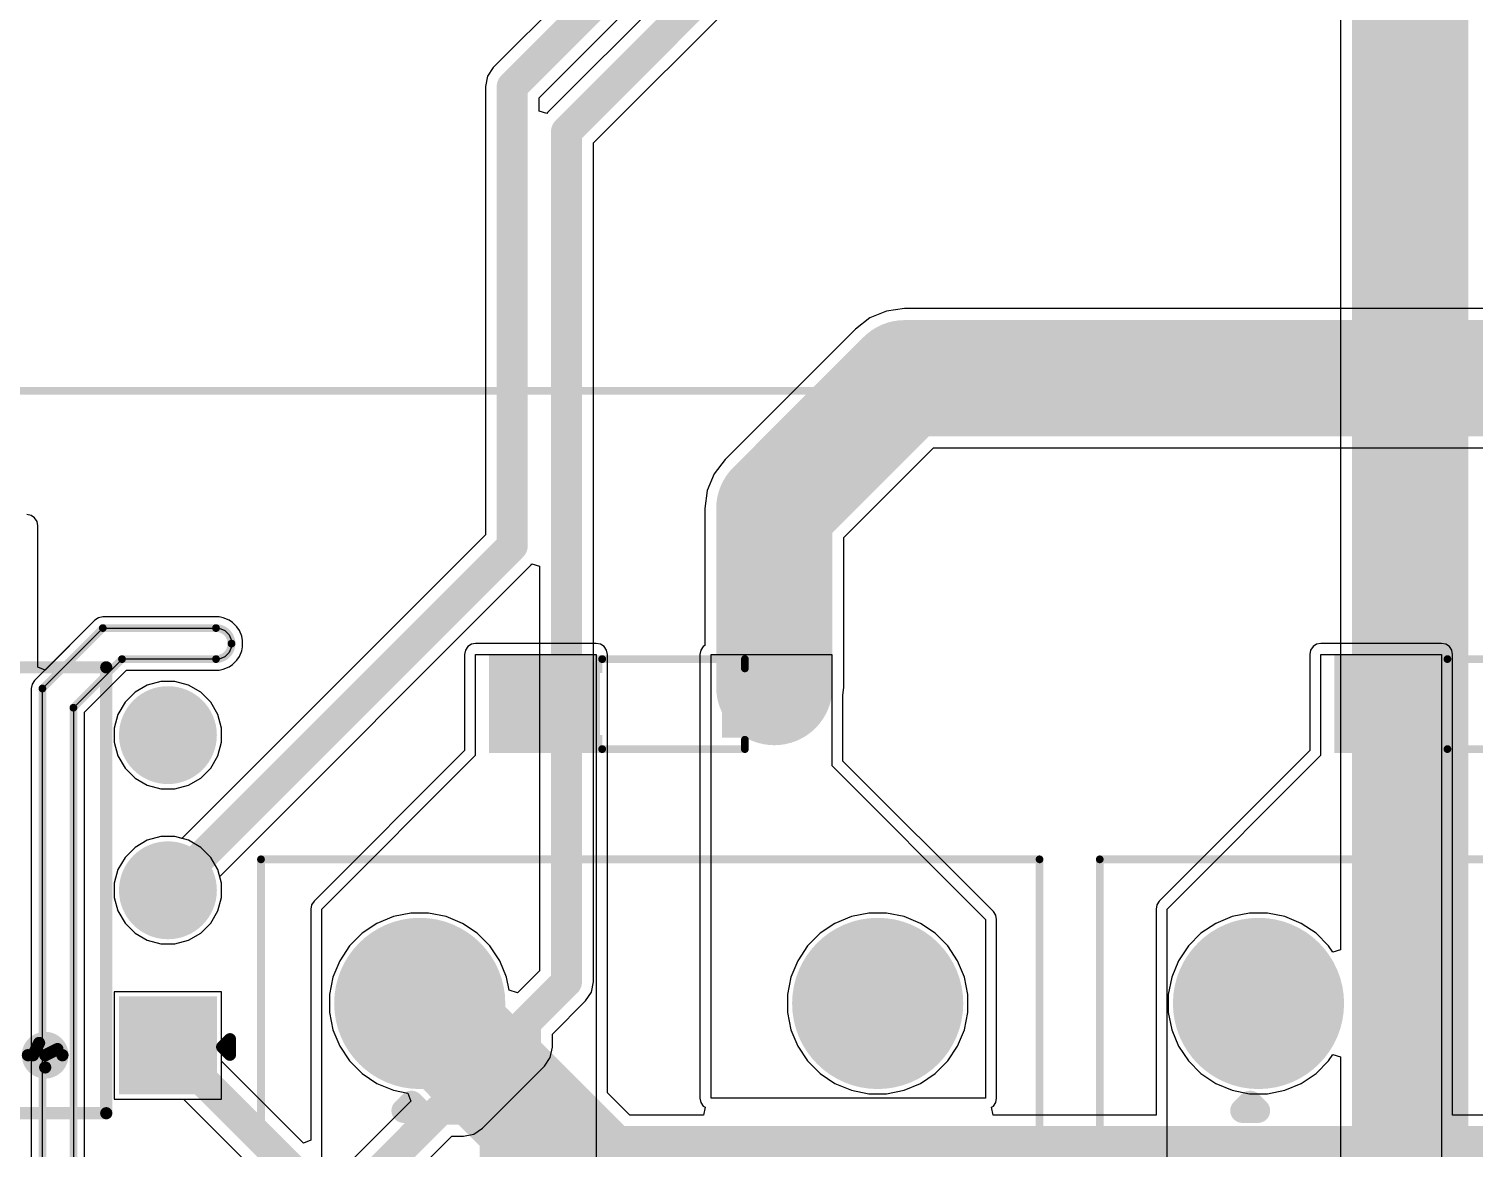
# Model space of a CAD drawing. Header units: millimetres. Extents: x -0.16 to 4.85, y -0.01 to 3.83.
# Drawn here: x 0.953 to 1.885, y 1.529 to 2.25 of the extents above; entities that cross this region are included whole.
import ezdxf

# ---------------------------------------------------------------- set-up
doc = ezdxf.new("R2010")
doc.units = ezdxf.units.MM
doc.header["$MEASUREMENT"] = 0
for name, color, linetype in [('BottomLayer', 5, 'Continuous'), ('BottomSolder', 6, 'Continuous'), ('Mechanical2', 216, 'Continuous'), ('MultiLayer', 9, 'Continuous'), ('PadHoleLayer', 156, 'Continuous'), ('TopLayer', 1, 'Continuous'), ('TopOverlay', 2, 'Continuous'), ('TopPaste', 8, 'Continuous'), ('TopSolder', 216, 'Continuous')]:
    doc.layers.add(name, color=color, linetype=linetype)

# ---------------------------------------------------------------- blocks, each defined once
blk = doc.blocks.new('SOD_123_5')
at = {"layer": 'TopLayer'}
for points in [[(-0.04331, 0.01772), (-0.04331, -0.01772), (-0.08071, -0.01772), (-0.08071, 0.01772)], [(0.08071, 0.01772), (0.08071, -0.01772), (0.04331, -0.01772), (0.04331, 0.01772)]]:
    blk.add_hatch(color=1, dxfattribs=at).paths.add_polyline_path(points)
at = {"layer": 'TopOverlay'}
for points in [[(0.038, 0.02), (0.111, 0.02), (0.111, 0.0315), (0.038, 0.0315)], [(0.08346, -0.031), (0.111, -0.031), (0.111, 0.031), (0.08346, 0.031)], [(0.038, -0.0315), (0.111, -0.0315), (0.111, -0.02), (0.038, -0.02)]]:
    blk.add_hatch(color=2, dxfattribs=at).paths.add_polyline_path(points)
at = {"layer": 'TopPaste'}
for points in [[(-0.04331, 0.01772), (-0.04331, -0.01772), (-0.08071, -0.01772), (-0.08071, 0.01772)], [(0.08071, 0.01772), (0.08071, -0.01772), (0.04331, -0.01772), (0.04331, 0.01772)]]:
    blk.add_hatch(color=8, dxfattribs=at).paths.add_polyline_path(points)
at = {"layer": 'TopSolder'}
for points in [[(-0.03931, 0.02172), (-0.03931, -0.02172), (-0.08471, -0.02172), (-0.08471, 0.02172)], [(0.08471, 0.02172), (0.08471, -0.02172), (0.03931, -0.02172), (0.03931, 0.02172)]]:
    blk.add_hatch(color=216, dxfattribs=at).paths.add_polyline_path(points)
at = {"layer": 'TopOverlay', "const_width": 0.005}
for points in [[(-0.054, 0.029), (-0.054, 0.023)], [(0.038, 0.029), (-0.054, 0.029)], [(-0.054, -0.023), (-0.054, -0.029)], [(0.038, -0.029), (-0.054, -0.029)]]:
    blk.add_lwpolyline(points, dxfattribs=at)
at = {"layer": 'TopOverlay', "const_width": 0.0025}
for points in [[(-0.05525, 0.029, 1), (-0.05275, 0.029, 1)], [(-0.05525, 0.029, 1), (-0.05275, 0.029, 1)], [(0.03675, 0.029, 1), (0.03925, 0.029, 1)], [(-0.05525, 0.023, 1), (-0.05275, 0.023, 1)], [(-0.05525, -0.023, 1), (-0.05275, -0.023, 1)], [(-0.05525, -0.029, 1), (-0.05275, -0.029, 1)], [(-0.05525, -0.029, 1), (-0.05275, -0.029, 1)], [(0.03675, -0.029, 1), (0.03925, -0.029, 1)]]:
    blk.add_lwpolyline(points, format="xyb", close=True, dxfattribs=at)
blk = doc.blocks.new('SOD_123_6')
at = {"layer": 'TopLayer'}
for points in [[(-0.04331, 0.01772), (-0.04331, -0.01772), (-0.08071, -0.01772), (-0.08071, 0.01772)], [(0.08071, 0.01772), (0.08071, -0.01772), (0.04331, -0.01772), (0.04331, 0.01772)]]:
    blk.add_hatch(color=1, dxfattribs=at).paths.add_polyline_path(points)
at = {"layer": 'TopOverlay'}
for points in [[(0.038, 0.02), (0.111, 0.02), (0.111, 0.0315), (0.038, 0.0315)], [(0.08346, -0.031), (0.111, -0.031), (0.111, 0.031), (0.08346, 0.031)], [(0.038, -0.0315), (0.111, -0.0315), (0.111, -0.02), (0.038, -0.02)]]:
    blk.add_hatch(color=2, dxfattribs=at).paths.add_polyline_path(points)
at = {"layer": 'TopPaste'}
for points in [[(-0.04331, 0.01772), (-0.04331, -0.01772), (-0.08071, -0.01772), (-0.08071, 0.01772)], [(0.08071, 0.01772), (0.08071, -0.01772), (0.04331, -0.01772), (0.04331, 0.01772)]]:
    blk.add_hatch(color=8, dxfattribs=at).paths.add_polyline_path(points)
at = {"layer": 'TopSolder'}
for points in [[(-0.03931, 0.02172), (-0.03931, -0.02172), (-0.08471, -0.02172), (-0.08471, 0.02172)], [(0.08471, 0.02172), (0.08471, -0.02172), (0.03931, -0.02172), (0.03931, 0.02172)]]:
    blk.add_hatch(color=216, dxfattribs=at).paths.add_polyline_path(points)
at = {"layer": 'TopOverlay', "const_width": 0.005}
for points in [[(-0.054, 0.029), (-0.054, 0.023)], [(0.038, 0.029), (-0.054, 0.029)], [(-0.054, -0.023), (-0.054, -0.029)], [(0.038, -0.029), (-0.054, -0.029)]]:
    blk.add_lwpolyline(points, dxfattribs=at)
at = {"layer": 'TopOverlay', "const_width": 0.0025}
for points in [[(-0.05525, 0.029, 1), (-0.05275, 0.029, 1)], [(-0.05525, 0.029, 1), (-0.05275, 0.029, 1)], [(0.03675, 0.029, 1), (0.03925, 0.029, 1)], [(-0.05525, 0.023, 1), (-0.05275, 0.023, 1)], [(-0.05525, -0.023, 1), (-0.05275, -0.023, 1)], [(-0.05525, -0.029, 1), (-0.05275, -0.029, 1)], [(-0.05525, -0.029, 1), (-0.05275, -0.029, 1)], [(0.03675, -0.029, 1), (0.03925, -0.029, 1)]]:
    blk.add_lwpolyline(points, format="xyb", close=True, dxfattribs=at)
blk = doc.blocks.new('PE3817_M_12V_0V_12V_15')
at = {"layer": 'TopOverlay', "const_width": 0.005}
blk.add_lwpolyline([(-0.68113, -0.80709), (0.68113, -0.80709)], dxfattribs=at)
blk = doc.blocks.new('6_PIN_DIP_32')
at = {"layer": 'BottomLayer'}
blk.add_hatch(color=5, dxfattribs=at).paths.add_polyline_path([(-0.17756, 0.12756), (-0.12244, 0.12756), (-0.12244, 0.07244), (-0.17756, 0.07244)])
h = blk.add_hatch(color=5, dxfattribs=at)
edge = h.paths.add_edge_path()
edge.add_arc((0.15, 0.1), 0.02756, 0, 360)
h = blk.add_hatch(color=5, dxfattribs=at)
edge = h.paths.add_edge_path()
edge.add_arc((-0.15, 0), 0.02756, 0, 360)
h = blk.add_hatch(color=5, dxfattribs=at)
edge = h.paths.add_edge_path()
edge.add_arc((0.15, 0), 0.02756, 0, 360)
h = blk.add_hatch(color=5, dxfattribs=at)
edge = h.paths.add_edge_path()
edge.add_arc((-0.15, -0.1), 0.02756, 0, 360)
h = blk.add_hatch(color=5, dxfattribs=at)
edge = h.paths.add_edge_path()
edge.add_arc((0.15, -0.1), 0.02756, 0, 360)
at = {"layer": 'BottomSolder'}
blk.add_hatch(color=6, dxfattribs=at).paths.add_polyline_path([(-0.18156, 0.13156), (-0.11844, 0.13156), (-0.11844, 0.06844), (-0.18156, 0.06844)])
h = blk.add_hatch(color=6, dxfattribs=at)
edge = h.paths.add_edge_path()
edge.add_arc((0.15, 0.1), 0.03156, 0, 360)
h = blk.add_hatch(color=6, dxfattribs=at)
edge = h.paths.add_edge_path()
edge.add_arc((-0.15, 0), 0.03156, 0, 360)
h = blk.add_hatch(color=6, dxfattribs=at)
edge = h.paths.add_edge_path()
edge.add_arc((0.15, 0), 0.03156, 0, 360)
h = blk.add_hatch(color=6, dxfattribs=at)
edge = h.paths.add_edge_path()
edge.add_arc((-0.15, -0.1), 0.03156, 0, 360)
h = blk.add_hatch(color=6, dxfattribs=at)
edge = h.paths.add_edge_path()
edge.add_arc((0.15, -0.1), 0.03156, 0, 360)
at = {"layer": 'MultiLayer'}
blk.add_hatch(color=9, dxfattribs=at).paths.add_polyline_path([(-0.17756, 0.12756), (-0.12244, 0.12756), (-0.12244, 0.07244), (-0.17756, 0.07244)])
h = blk.add_hatch(color=9, dxfattribs=at)
edge = h.paths.add_edge_path()
edge.add_arc((0.15, 0.1), 0.02756, 0, 360)
h = blk.add_hatch(color=9, dxfattribs=at)
edge = h.paths.add_edge_path()
edge.add_arc((-0.15, 0), 0.02756, 0, 360)
h = blk.add_hatch(color=9, dxfattribs=at)
edge = h.paths.add_edge_path()
edge.add_arc((0.15, 0), 0.02756, 0, 360)
h = blk.add_hatch(color=9, dxfattribs=at)
edge = h.paths.add_edge_path()
edge.add_arc((-0.15, -0.1), 0.02756, 0, 360)
h = blk.add_hatch(color=9, dxfattribs=at)
edge = h.paths.add_edge_path()
edge.add_arc((0.15, -0.1), 0.02756, 0, 360)
at = {"layer": 'PadHoleLayer'}
h = blk.add_hatch(color=156, dxfattribs=at)
edge = h.paths.add_edge_path()
edge.add_arc((-0.15, 0.1), 0.01772, 0, 360)
h = blk.add_hatch(color=156, dxfattribs=at)
edge = h.paths.add_edge_path()
edge.add_arc((0.15, 0.1), 0.01772, 0, 360)
h = blk.add_hatch(color=156, dxfattribs=at)
edge = h.paths.add_edge_path()
edge.add_arc((-0.15, 0), 0.01772, 0, 360)
h = blk.add_hatch(color=156, dxfattribs=at)
edge = h.paths.add_edge_path()
edge.add_arc((0.15, 0), 0.01772, 0, 360)
h = blk.add_hatch(color=156, dxfattribs=at)
edge = h.paths.add_edge_path()
edge.add_arc((-0.15, -0.1), 0.01772, 0, 360)
h = blk.add_hatch(color=156, dxfattribs=at)
edge = h.paths.add_edge_path()
edge.add_arc((0.15, -0.1), 0.01772, 0, 360)
at = {"layer": 'TopLayer'}
blk.add_hatch(color=1, dxfattribs=at).paths.add_polyline_path([(-0.17756, 0.12756), (-0.12244, 0.12756), (-0.12244, 0.07244), (-0.17756, 0.07244)])
h = blk.add_hatch(color=1, dxfattribs=at)
edge = h.paths.add_edge_path()
edge.add_arc((0.15, 0.1), 0.02756, 0, 360)
h = blk.add_hatch(color=1, dxfattribs=at)
edge = h.paths.add_edge_path()
edge.add_arc((-0.15, 0), 0.02756, 0, 360)
h = blk.add_hatch(color=1, dxfattribs=at)
edge = h.paths.add_edge_path()
edge.add_arc((0.15, 0), 0.02756, 0, 360)
h = blk.add_hatch(color=1, dxfattribs=at)
edge = h.paths.add_edge_path()
edge.add_arc((-0.15, -0.1), 0.02756, 0, 360)
h = blk.add_hatch(color=1, dxfattribs=at)
edge = h.paths.add_edge_path()
edge.add_arc((0.15, -0.1), 0.02756, 0, 360)
at = {"layer": 'TopSolder'}
blk.add_hatch(color=216, dxfattribs=at).paths.add_polyline_path([(-0.18156, 0.13156), (-0.11844, 0.13156), (-0.11844, 0.06844), (-0.18156, 0.06844)])
h = blk.add_hatch(color=216, dxfattribs=at)
edge = h.paths.add_edge_path()
edge.add_arc((0.15, 0.1), 0.03156, 0, 360)
h = blk.add_hatch(color=216, dxfattribs=at)
edge = h.paths.add_edge_path()
edge.add_arc((-0.15, 0), 0.03156, 0, 360)
h = blk.add_hatch(color=216, dxfattribs=at)
edge = h.paths.add_edge_path()
edge.add_arc((0.15, 0), 0.03156, 0, 360)
h = blk.add_hatch(color=216, dxfattribs=at)
edge = h.paths.add_edge_path()
edge.add_arc((-0.15, -0.1), 0.03156, 0, 360)
h = blk.add_hatch(color=216, dxfattribs=at)
edge = h.paths.add_edge_path()
edge.add_arc((0.15, -0.1), 0.03156, 0, 360)
at = {"layer": 'TopOverlay', "const_width": 0.00787}
for points in [[(0.11024, 0.1437), (-0.11024, 0.1437)], [(-0.11024, 0.1437), (-0.11024, -0.1437)], [(0.11024, 0.1437), (0.11024, -0.1437)], [(-0.07087, 0.11417), (-0.07874, 0.10236)], [(-0.06299, 0.1063), (-0.07087, 0.11417)], [(-0.19, 0.106), (-0.19, 0.096)], [(-0.185, 0.101), (-0.19, 0.106)], [(-0.185, 0.101), (-0.19, 0.096)], [(-0.07087, 0.1063), (-0.07874, 0.10236)], [(-0.06693, 0.09843), (-0.07874, 0.10236)], [(-0.06299, 0.1063), (-0.06693, 0.09843)], [(0.11024, -0.1437), (-0.11024, -0.1437)]]:
    blk.add_lwpolyline(points, dxfattribs=at)
at = {"layer": 'TopOverlay'}
for points, const_width in [([(-0.1122, 0.1437, 1), (-0.10827, 0.1437, 1)], 0.00394), ([(-0.1122, 0.1437, 1), (-0.10827, 0.1437, 1)], 0.00394), ([(0.10827, 0.1437, 1), (0.1122, 0.1437, 1)], 0.00394), ([(0.10827, 0.1437, 1), (0.1122, 0.1437, 1)], 0.00394), ([(-0.05973, 0.1063, 1), (-0.082, 0.1063, 1)], 0.00787), ([(-0.07283, 0.11417, 1), (-0.0689, 0.11417, 1)], 0.00394), ([(-0.07283, 0.11417, 1), (-0.0689, 0.11417, 1)], 0.00394), ([(-0.19197, 0.106, 1), (-0.18803, 0.106, 1)], 0.00394), ([(-0.19197, 0.106, 1), (-0.18803, 0.106, 1)], 0.00394), ([(-0.18697, 0.101, 1), (-0.18303, 0.101, 1)], 0.00394), ([(-0.18697, 0.101, 1), (-0.18303, 0.101, 1)], 0.00394), ([(-0.08397, 0.1063, 1), (-0.08003, 0.1063, 1)], 0.00394), ([(-0.08071, 0.10236, 1), (-0.07677, 0.10236, 1)], 0.00394), ([(-0.08071, 0.10236, 1), (-0.07677, 0.10236, 1)], 0.00394), ([(-0.08071, 0.10236, 1), (-0.07677, 0.10236, 1)], 0.00394), ([(-0.07283, 0.1063, 1), (-0.0689, 0.1063, 1)], 0.00394), ([(-0.06496, 0.1063, 1), (-0.06102, 0.1063, 1)], 0.00394), ([(-0.06496, 0.1063, 1), (-0.06102, 0.1063, 1)], 0.00394), ([(-0.0617, 0.1063, 1), (-0.05776, 0.1063, 1)], 0.00394), ([(-0.19197, 0.096, 1), (-0.18803, 0.096, 1)], 0.00394), ([(-0.19197, 0.096, 1), (-0.18803, 0.096, 1)], 0.00394), ([(-0.0689, 0.09843, 1), (-0.06496, 0.09843, 1)], 0.00394), ([(-0.0689, 0.09843, 1), (-0.06496, 0.09843, 1)], 0.00394), ([(-0.1122, -0.1437, 1), (-0.10827, -0.1437, 1)], 0.00394), ([(-0.1122, -0.1437, 1), (-0.10827, -0.1437, 1)], 0.00394), ([(0.10827, -0.1437, 1), (0.1122, -0.1437, 1)], 0.00394), ([(0.10827, -0.1437, 1), (0.1122, -0.1437, 1)], 0.00394)]:
    blk.add_lwpolyline(points, format="xyb", close=True, dxfattribs=dict(at, const_width=const_width))
blk = doc.blocks.new('G5RL_1A_E_HRDC12_87')
at = {"layer": 'BottomLayer'}
h = blk.add_hatch(color=5, dxfattribs=at)
edge = h.paths.add_edge_path()
edge.add_arc((-0.492126, 0.147638), 0.051181, 0, 360)
h = blk.add_hatch(color=5, dxfattribs=at)
edge = h.paths.add_edge_path()
edge.add_arc((0.295276, 0.147638), 0.051181, 0, 360)
h = blk.add_hatch(color=5, dxfattribs=at)
edge = h.paths.add_edge_path()
edge.add_arc((0.492126, 0.147638), 0.051181, 0, 360)
h = blk.add_hatch(color=5, dxfattribs=at)
edge = h.paths.add_edge_path()
edge.add_arc((-0.492126, -0.147638), 0.051181, 0, 360)
h = blk.add_hatch(color=5, dxfattribs=at)
edge = h.paths.add_edge_path()
edge.add_arc((0.295276, -0.147638), 0.051181, 0, 360)
h = blk.add_hatch(color=5, dxfattribs=at)
edge = h.paths.add_edge_path()
edge.add_arc((0.492126, -0.147638), 0.051181, 0, 360)
at = {"layer": 'BottomSolder'}
h = blk.add_hatch(color=6, dxfattribs=at)
edge = h.paths.add_edge_path()
edge.add_arc((-0.492126, 0.147638), 0.055181, 0, 360)
h = blk.add_hatch(color=6, dxfattribs=at)
edge = h.paths.add_edge_path()
edge.add_arc((0.295276, 0.147638), 0.055181, 0, 360)
h = blk.add_hatch(color=6, dxfattribs=at)
edge = h.paths.add_edge_path()
edge.add_arc((0.492126, 0.147638), 0.055181, 0, 360)
h = blk.add_hatch(color=6, dxfattribs=at)
edge = h.paths.add_edge_path()
edge.add_arc((-0.492126, -0.147638), 0.055181, 0, 360)
h = blk.add_hatch(color=6, dxfattribs=at)
edge = h.paths.add_edge_path()
edge.add_arc((0.295276, -0.147638), 0.055181, 0, 360)
h = blk.add_hatch(color=6, dxfattribs=at)
edge = h.paths.add_edge_path()
edge.add_arc((0.492126, -0.147638), 0.055181, 0, 360)
at = {"layer": 'MultiLayer'}
h = blk.add_hatch(color=9, dxfattribs=at)
edge = h.paths.add_edge_path()
edge.add_arc((-0.492126, 0.147638), 0.051181, 0, 360)
h = blk.add_hatch(color=9, dxfattribs=at)
edge = h.paths.add_edge_path()
edge.add_arc((0.295276, 0.147638), 0.051181, 0, 360)
h = blk.add_hatch(color=9, dxfattribs=at)
edge = h.paths.add_edge_path()
edge.add_arc((0.492126, 0.147638), 0.051181, 0, 360)
h = blk.add_hatch(color=9, dxfattribs=at)
edge = h.paths.add_edge_path()
edge.add_arc((-0.492126, -0.147638), 0.051181, 0, 360)
h = blk.add_hatch(color=9, dxfattribs=at)
edge = h.paths.add_edge_path()
edge.add_arc((0.295276, -0.147638), 0.051181, 0, 360)
h = blk.add_hatch(color=9, dxfattribs=at)
edge = h.paths.add_edge_path()
edge.add_arc((0.492126, -0.147638), 0.051181, 0, 360)
at = {"layer": 'PadHoleLayer'}
h = blk.add_hatch(color=156, dxfattribs=at)
edge = h.paths.add_edge_path()
edge.add_arc((-0.492126, 0.147638), 0.02559, 0, 360)
h = blk.add_hatch(color=156, dxfattribs=at)
edge = h.paths.add_edge_path()
edge.add_arc((0.295276, 0.147638), 0.02559, 0, 360)
h = blk.add_hatch(color=156, dxfattribs=at)
edge = h.paths.add_edge_path()
edge.add_arc((0.492126, 0.147638), 0.02559, 0, 360)
h = blk.add_hatch(color=156, dxfattribs=at)
edge = h.paths.add_edge_path()
edge.add_arc((-0.492126, -0.147638), 0.02559, 0, 360)
h = blk.add_hatch(color=156, dxfattribs=at)
edge = h.paths.add_edge_path()
edge.add_arc((0.295276, -0.147638), 0.02559, 0, 360)
h = blk.add_hatch(color=156, dxfattribs=at)
edge = h.paths.add_edge_path()
edge.add_arc((0.492126, -0.147638), 0.02559, 0, 360)
at = {"layer": 'TopLayer'}
h = blk.add_hatch(color=1, dxfattribs=at)
edge = h.paths.add_edge_path()
edge.add_arc((-0.492126, 0.147638), 0.051181, 0, 360)
h = blk.add_hatch(color=1, dxfattribs=at)
edge = h.paths.add_edge_path()
edge.add_arc((0.295276, 0.147638), 0.051181, 0, 360)
h = blk.add_hatch(color=1, dxfattribs=at)
edge = h.paths.add_edge_path()
edge.add_arc((0.492126, 0.147638), 0.051181, 0, 360)
h = blk.add_hatch(color=1, dxfattribs=at)
edge = h.paths.add_edge_path()
edge.add_arc((-0.492126, -0.147638), 0.051181, 0, 360)
h = blk.add_hatch(color=1, dxfattribs=at)
edge = h.paths.add_edge_path()
edge.add_arc((0.295276, -0.147638), 0.051181, 0, 360)
h = blk.add_hatch(color=1, dxfattribs=at)
edge = h.paths.add_edge_path()
edge.add_arc((0.492126, -0.147638), 0.051181, 0, 360)
at = {"layer": 'TopSolder'}
h = blk.add_hatch(color=216, dxfattribs=at)
edge = h.paths.add_edge_path()
edge.add_arc((-0.492126, 0.147638), 0.055181, 0, 360)
h = blk.add_hatch(color=216, dxfattribs=at)
edge = h.paths.add_edge_path()
edge.add_arc((0.295276, 0.147638), 0.055181, 0, 360)
h = blk.add_hatch(color=216, dxfattribs=at)
edge = h.paths.add_edge_path()
edge.add_arc((0.492126, 0.147638), 0.055181, 0, 360)
h = blk.add_hatch(color=216, dxfattribs=at)
edge = h.paths.add_edge_path()
edge.add_arc((-0.492126, -0.147638), 0.055181, 0, 360)
h = blk.add_hatch(color=216, dxfattribs=at)
edge = h.paths.add_edge_path()
edge.add_arc((0.295276, -0.147638), 0.055181, 0, 360)
h = blk.add_hatch(color=216, dxfattribs=at)
edge = h.paths.add_edge_path()
edge.add_arc((0.492126, -0.147638), 0.055181, 0, 360)
at = {"layer": 'TopOverlay'}
for points, const_width in [([(-0.585, -0.25), (-0.585, 0.252)], 0.005), ([(0.559, 0.252), (-0.585, 0.252)], 0.005), ([(0.559, -0.25), (0.559, 0.252)], 0.005), ([(-0.428, -0.153), (-0.423, -0.148)], 0.015748), ([(-0.423, -0.158), (-0.428, -0.153)], 0.015748), ([(-0.423, -0.158), (-0.423, -0.148)], 0.015748), ([(0.559, -0.25), (-0.585, -0.25)], 0.005)]:
    blk.add_lwpolyline(points, dxfattribs=dict(at, const_width=const_width))
for points, const_width in [([(-0.58625, 0.252, 1), (-0.58375, 0.252, 1)], 0.0025), ([(-0.58625, 0.252, 1), (-0.58375, 0.252, 1)], 0.0025), ([(0.55775, 0.252, 1), (0.56025, 0.252, 1)], 0.0025), ([(0.55775, 0.252, 1), (0.56025, 0.252, 1)], 0.0025), ([(-0.431937, -0.153, 1), (-0.424063, -0.153, 1)], 0.007874), ([(-0.431937, -0.153, 1), (-0.424063, -0.153, 1)], 0.007874), ([(-0.426937, -0.148, 1), (-0.419063, -0.148, 1)], 0.007874), ([(-0.426937, -0.148, 1), (-0.419063, -0.148, 1)], 0.007874), ([(-0.426937, -0.158, 1), (-0.419063, -0.158, 1)], 0.007874), ([(-0.426937, -0.158, 1), (-0.419063, -0.158, 1)], 0.007874), ([(-0.58625, -0.25, 1), (-0.58375, -0.25, 1)], 0.0025), ([(-0.58625, -0.25, 1), (-0.58375, -0.25, 1)], 0.0025), ([(0.55775, -0.25, 1), (0.56025, -0.25, 1)], 0.0025), ([(0.55775, -0.25, 1), (0.56025, -0.25, 1)], 0.0025)]:
    blk.add_lwpolyline(points, format="xyb", close=True, dxfattribs=dict(at, const_width=const_width))
blk = doc.blocks.new('G5RL_1A_E_HRDC12_88')
at = {"layer": 'BottomLayer'}
h = blk.add_hatch(color=5, dxfattribs=at)
edge = h.paths.add_edge_path()
edge.add_arc((-0.492126, 0.147638), 0.051181, 0, 360)
h = blk.add_hatch(color=5, dxfattribs=at)
edge = h.paths.add_edge_path()
edge.add_arc((0.295276, 0.147638), 0.051181, 0, 360)
h = blk.add_hatch(color=5, dxfattribs=at)
edge = h.paths.add_edge_path()
edge.add_arc((0.492126, 0.147638), 0.051181, 0, 360)
h = blk.add_hatch(color=5, dxfattribs=at)
edge = h.paths.add_edge_path()
edge.add_arc((-0.492126, -0.147638), 0.051181, 0, 360)
h = blk.add_hatch(color=5, dxfattribs=at)
edge = h.paths.add_edge_path()
edge.add_arc((0.295276, -0.147638), 0.051181, 0, 360)
h = blk.add_hatch(color=5, dxfattribs=at)
edge = h.paths.add_edge_path()
edge.add_arc((0.492126, -0.147638), 0.051181, 0, 360)
at = {"layer": 'BottomSolder'}
h = blk.add_hatch(color=6, dxfattribs=at)
edge = h.paths.add_edge_path()
edge.add_arc((-0.492126, 0.147638), 0.055181, 0, 360)
h = blk.add_hatch(color=6, dxfattribs=at)
edge = h.paths.add_edge_path()
edge.add_arc((0.295276, 0.147638), 0.055181, 0, 360)
h = blk.add_hatch(color=6, dxfattribs=at)
edge = h.paths.add_edge_path()
edge.add_arc((0.492126, 0.147638), 0.055181, 0, 360)
h = blk.add_hatch(color=6, dxfattribs=at)
edge = h.paths.add_edge_path()
edge.add_arc((-0.492126, -0.147638), 0.055181, 0, 360)
h = blk.add_hatch(color=6, dxfattribs=at)
edge = h.paths.add_edge_path()
edge.add_arc((0.295276, -0.147638), 0.055181, 0, 360)
h = blk.add_hatch(color=6, dxfattribs=at)
edge = h.paths.add_edge_path()
edge.add_arc((0.492126, -0.147638), 0.055181, 0, 360)
at = {"layer": 'MultiLayer'}
h = blk.add_hatch(color=9, dxfattribs=at)
edge = h.paths.add_edge_path()
edge.add_arc((-0.492126, 0.147638), 0.051181, 0, 360)
h = blk.add_hatch(color=9, dxfattribs=at)
edge = h.paths.add_edge_path()
edge.add_arc((0.295276, 0.147638), 0.051181, 0, 360)
h = blk.add_hatch(color=9, dxfattribs=at)
edge = h.paths.add_edge_path()
edge.add_arc((0.492126, 0.147638), 0.051181, 0, 360)
h = blk.add_hatch(color=9, dxfattribs=at)
edge = h.paths.add_edge_path()
edge.add_arc((-0.492126, -0.147638), 0.051181, 0, 360)
h = blk.add_hatch(color=9, dxfattribs=at)
edge = h.paths.add_edge_path()
edge.add_arc((0.295276, -0.147638), 0.051181, 0, 360)
h = blk.add_hatch(color=9, dxfattribs=at)
edge = h.paths.add_edge_path()
edge.add_arc((0.492126, -0.147638), 0.051181, 0, 360)
at = {"layer": 'PadHoleLayer'}
h = blk.add_hatch(color=156, dxfattribs=at)
edge = h.paths.add_edge_path()
edge.add_arc((-0.492126, 0.147638), 0.02559, 0, 360)
h = blk.add_hatch(color=156, dxfattribs=at)
edge = h.paths.add_edge_path()
edge.add_arc((0.295276, 0.147638), 0.02559, 0, 360)
h = blk.add_hatch(color=156, dxfattribs=at)
edge = h.paths.add_edge_path()
edge.add_arc((0.492126, 0.147638), 0.02559, 0, 360)
h = blk.add_hatch(color=156, dxfattribs=at)
edge = h.paths.add_edge_path()
edge.add_arc((-0.492126, -0.147638), 0.02559, 0, 360)
h = blk.add_hatch(color=156, dxfattribs=at)
edge = h.paths.add_edge_path()
edge.add_arc((0.295276, -0.147638), 0.02559, 0, 360)
h = blk.add_hatch(color=156, dxfattribs=at)
edge = h.paths.add_edge_path()
edge.add_arc((0.492126, -0.147638), 0.02559, 0, 360)
at = {"layer": 'TopLayer'}
h = blk.add_hatch(color=1, dxfattribs=at)
edge = h.paths.add_edge_path()
edge.add_arc((-0.492126, 0.147638), 0.051181, 0, 360)
h = blk.add_hatch(color=1, dxfattribs=at)
edge = h.paths.add_edge_path()
edge.add_arc((0.295276, 0.147638), 0.051181, 0, 360)
h = blk.add_hatch(color=1, dxfattribs=at)
edge = h.paths.add_edge_path()
edge.add_arc((0.492126, 0.147638), 0.051181, 0, 360)
h = blk.add_hatch(color=1, dxfattribs=at)
edge = h.paths.add_edge_path()
edge.add_arc((-0.492126, -0.147638), 0.051181, 0, 360)
h = blk.add_hatch(color=1, dxfattribs=at)
edge = h.paths.add_edge_path()
edge.add_arc((0.295276, -0.147638), 0.051181, 0, 360)
h = blk.add_hatch(color=1, dxfattribs=at)
edge = h.paths.add_edge_path()
edge.add_arc((0.492126, -0.147638), 0.051181, 0, 360)
at = {"layer": 'TopSolder'}
h = blk.add_hatch(color=216, dxfattribs=at)
edge = h.paths.add_edge_path()
edge.add_arc((-0.492126, 0.147638), 0.055181, 0, 360)
h = blk.add_hatch(color=216, dxfattribs=at)
edge = h.paths.add_edge_path()
edge.add_arc((0.295276, 0.147638), 0.055181, 0, 360)
h = blk.add_hatch(color=216, dxfattribs=at)
edge = h.paths.add_edge_path()
edge.add_arc((0.492126, 0.147638), 0.055181, 0, 360)
h = blk.add_hatch(color=216, dxfattribs=at)
edge = h.paths.add_edge_path()
edge.add_arc((-0.492126, -0.147638), 0.055181, 0, 360)
h = blk.add_hatch(color=216, dxfattribs=at)
edge = h.paths.add_edge_path()
edge.add_arc((0.295276, -0.147638), 0.055181, 0, 360)
h = blk.add_hatch(color=216, dxfattribs=at)
edge = h.paths.add_edge_path()
edge.add_arc((0.492126, -0.147638), 0.055181, 0, 360)
at = {"layer": 'TopOverlay'}
for points, const_width in [([(-0.585, -0.25), (-0.585, 0.252)], 0.005), ([(0.559, 0.252), (-0.585, 0.252)], 0.005), ([(0.559, -0.25), (0.559, 0.252)], 0.005), ([(-0.428, -0.153), (-0.423, -0.148)], 0.015748), ([(-0.423, -0.158), (-0.428, -0.153)], 0.015748), ([(-0.423, -0.158), (-0.423, -0.148)], 0.015748), ([(0.559, -0.25), (-0.585, -0.25)], 0.005)]:
    blk.add_lwpolyline(points, dxfattribs=dict(at, const_width=const_width))
for points, const_width in [([(-0.58625, 0.252, 1), (-0.58375, 0.252, 1)], 0.0025), ([(-0.58625, 0.252, 1), (-0.58375, 0.252, 1)], 0.0025), ([(0.55775, 0.252, 1), (0.56025, 0.252, 1)], 0.0025), ([(0.55775, 0.252, 1), (0.56025, 0.252, 1)], 0.0025), ([(-0.431937, -0.153, 1), (-0.424063, -0.153, 1)], 0.007874), ([(-0.431937, -0.153, 1), (-0.424063, -0.153, 1)], 0.007874), ([(-0.426937, -0.148, 1), (-0.419063, -0.148, 1)], 0.007874), ([(-0.426937, -0.148, 1), (-0.419063, -0.148, 1)], 0.007874), ([(-0.426937, -0.158, 1), (-0.419063, -0.158, 1)], 0.007874), ([(-0.426937, -0.158, 1), (-0.419063, -0.158, 1)], 0.007874), ([(-0.58625, -0.25, 1), (-0.58375, -0.25, 1)], 0.0025), ([(-0.58625, -0.25, 1), (-0.58375, -0.25, 1)], 0.0025), ([(0.55775, -0.25, 1), (0.56025, -0.25, 1)], 0.0025), ([(0.55775, -0.25, 1), (0.56025, -0.25, 1)], 0.0025)]:
    blk.add_lwpolyline(points, format="xyb", close=True, dxfattribs=dict(at, const_width=const_width))

msp = doc.modelspace()

# ---------------------------------------------------------------- hatches: boundary and pattern name
at = {"layer": 'TopLayer'}
msp.add_hatch(color=1, dxfattribs=at).paths.add_polyline_path([(2.402, 1.543), (1.244, 1.543), (1.244, 1.425), (2.402, 1.425)])

# ---------------------------------------------------------------- linework, layer by layer
at = {"layer": 'BottomLayer'}
for p, q in [((1.79912, 3.10557), (1.79912, 1.65656)), ((1.63874, 2.54726), (1.28774, 2.19626)), ((1.31733, 2.17682), (1.65818, 2.51767)), ((1.53357, 2.50609), (1.25274, 2.22526)), ((1.28233, 2.20582), (1.55809, 2.48157)), ((1.24899, 2.21963), (1.24767, 2.213)), ((1.25274, 2.22526), (1.24899, 2.21963)), ((1.24767, 2.213), (1.24767, 1.92418)), ((1.28233, 2.19716), (1.28233, 2.20582)), ((1.28733, 2.19564), (1.28233, 2.19716)), ((1.28774, 2.19626), (1.28733, 2.19564)), ((1.31733, 1.636), (1.31733, 2.17682)), ((1.24767, 1.92418), (1.05188, 1.7284)), ((1.0764, 1.70388), (1.27726, 1.90474)), ((1.27726, 1.90474), (1.27767, 1.90536)), ((1.27767, 1.90536), (1.28267, 1.90384)), ((1.28267, 1.90384), (1.28267, 1.64318)), ((0.99595, 1.86905), (0.95702, 1.83011)), ((0.99827, 1.87059), (0.99595, 1.86905)), ((1.001, 1.87114), (0.99827, 1.87059)), ((1.07599, 1.87114), (1.001, 1.87114)), ((1.07872, 1.87059), (1.07599, 1.87114)), ((1.0824, 1.86907), (1.07872, 1.87059)), ((1.08471, 1.86752), (1.0824, 1.86907)), ((1.0824, 1.86907), (1.0824, 1.86907)), ((1.08752, 1.86471), (1.08471, 1.86752)), ((1.08907, 1.8624), (1.08752, 1.86471)), ((1.09059, 1.85872), (1.08907, 1.8624)), ((1.09114, 1.85599), (1.09059, 1.85872)), ((1.09114, 1.85201), (1.09114, 1.85599)), ((1.08752, 1.84329), (1.08907, 1.8456)), ((1.08907, 1.8456), (1.09059, 1.84928)), ((1.08907, 1.8456), (1.08907, 1.8456)), ((1.09059, 1.84928), (1.09114, 1.85201)), ((0.9892, 1.80971), (1.01635, 1.83686)), ((1.01635, 1.83686), (1.07599, 1.83686)), ((1.07599, 1.83686), (1.07872, 1.83741)), ((1.07872, 1.83741), (1.0824, 1.83893)), ((1.0824, 1.83893), (1.08471, 1.84048)), ((1.08471, 1.84048), (1.08752, 1.84329)), ((0.95547, 1.82779), (0.95493, 1.82506)), ((0.95702, 1.83011), (0.95547, 1.82779)), ((1.02966, 1.8272), (1.02178, 1.82265)), ((1.03845, 1.82956), (1.02966, 1.8272)), ((1.04755, 1.82956), (1.03845, 1.82956)), ((1.05634, 1.8272), (1.04755, 1.82956)), ((1.06422, 1.82265), (1.05634, 1.8272)), ((0.95493, 1.82506), (0.95493, 1.2468)), ((1.02178, 1.82265), (1.01535, 1.81622)), ((1.07065, 1.81622), (1.06422, 1.82265)), ((0.9892, 1.25729), (0.9892, 1.80971)), ((1.0108, 1.80834), (1.00844, 1.79955)), ((1.01535, 1.81622), (1.0108, 1.80834)), ((1.0752, 1.80834), (1.07065, 1.81622)), ((1.07756, 1.79955), (1.0752, 1.80834)), ((1.00844, 1.79955), (1.00844, 1.79045)), ((1.07756, 1.79045), (1.07756, 1.79955)), ((1.00844, 1.79045), (1.0108, 1.78166)), ((1.0752, 1.78166), (1.07756, 1.79045)), ((1.0108, 1.78166), (1.01535, 1.77378)), ((1.07065, 1.77378), (1.0752, 1.78166)), ((1.01535, 1.77378), (1.02178, 1.76735)), ((1.06422, 1.76735), (1.07065, 1.77378)), ((1.02178, 1.76735), (1.02966, 1.7628)), ((1.02966, 1.7628), (1.03845, 1.76044)), ((1.04755, 1.76044), (1.05634, 1.7628)), ((1.05634, 1.7628), (1.06422, 1.76735)), ((1.03845, 1.76044), (1.04755, 1.76044)), ((1.02966, 1.7272), (1.02178, 1.72265)), ((1.03845, 1.72956), (1.02966, 1.7272)), ((1.04755, 1.72956), (1.03845, 1.72956)), ((1.05188, 1.7284), (1.04755, 1.72956)), ((1.01535, 1.71622), (1.0108, 1.70834)), ((1.02178, 1.72265), (1.01535, 1.71622)), ((1.0108, 1.70834), (1.00844, 1.69955)), ((1.00844, 1.69955), (1.00844, 1.69045)), ((1.07756, 1.69955), (1.0764, 1.70388)), ((1.07756, 1.69045), (1.07756, 1.69955)), ((1.00844, 1.69045), (1.0108, 1.68166)), ((1.0752, 1.68166), (1.07756, 1.69045)), ((1.0108, 1.68166), (1.01535, 1.67378)), ((1.07065, 1.67378), (1.0752, 1.68166)), ((1.18839, 1.67801), (1.1778, 1.67362)), ((1.19963, 1.68024), (1.18839, 1.67801)), ((1.21109, 1.68024), (1.19963, 1.68024)), ((1.22233, 1.67801), (1.21109, 1.68024)), ((1.23292, 1.67362), (1.22233, 1.67801)), ((1.48367, 1.67801), (1.47308, 1.67362)), ((1.49491, 1.68024), (1.48367, 1.67801)), ((1.50637, 1.68024), (1.49491, 1.68024)), ((1.51761, 1.67801), (1.50637, 1.68024)), ((1.5282, 1.67362), (1.51761, 1.67801)), ((1.72921, 1.67801), (1.71862, 1.67362)), ((1.74045, 1.68024), (1.72921, 1.67801)), ((1.75191, 1.68024), (1.74045, 1.68024)), ((1.76315, 1.67801), (1.75191, 1.68024)), ((1.77374, 1.67362), (1.76315, 1.67801)), ((1.01535, 1.67378), (1.02178, 1.66735)), ((1.06422, 1.66735), (1.07065, 1.67378)), ((1.1778, 1.67362), (1.16827, 1.66726)), ((1.24245, 1.66726), (1.23292, 1.67362)), ((1.47308, 1.67362), (1.46355, 1.66726)), ((1.53773, 1.66726), (1.5282, 1.67362)), ((1.71862, 1.67362), (1.70909, 1.66726)), ((1.78327, 1.66726), (1.77374, 1.67362)), ((1.02178, 1.66735), (1.02966, 1.6628)), ((1.02966, 1.6628), (1.03845, 1.66044)), ((1.03845, 1.66044), (1.04755, 1.66044)), ((1.04755, 1.66044), (1.05634, 1.6628)), ((1.05634, 1.6628), (1.06422, 1.66735)), ((1.16017, 1.65915), (1.1538, 1.64962)), ((1.16827, 1.66726), (1.16017, 1.65915)), ((1.25055, 1.65915), (1.24245, 1.66726)), ((1.25692, 1.64962), (1.25055, 1.65915)), ((1.45545, 1.65915), (1.44908, 1.64962)), ((1.46355, 1.66726), (1.45545, 1.65915)), ((1.54583, 1.65915), (1.53773, 1.66726)), ((1.5522, 1.64962), (1.54583, 1.65915)), ((1.70099, 1.65915), (1.69462, 1.64962)), ((1.70909, 1.66726), (1.70099, 1.65915)), ((1.79137, 1.65915), (1.78327, 1.66726)), ((1.79412, 1.65505), (1.79137, 1.65915)), ((1.1538, 1.64962), (1.14942, 1.63903)), ((1.26131, 1.63903), (1.25692, 1.64962)), ((1.44908, 1.64962), (1.44469, 1.63903)), ((1.55658, 1.63903), (1.5522, 1.64962)), ((1.69462, 1.64962), (1.69024, 1.63903)), ((1.79912, 1.65656), (1.79412, 1.65505)), ((1.28267, 1.64318), (1.26842, 1.62893)), ((1.14942, 1.63903), (1.14718, 1.62779)), ((1.26299, 1.63057), (1.26131, 1.63903)), ((1.31601, 1.62937), (1.31733, 1.636)), ((1.44469, 1.63903), (1.44246, 1.62779)), ((1.55882, 1.62779), (1.55658, 1.63903)), ((1.69024, 1.63903), (1.688, 1.62779)), ((1.07756, 1.62956), (1.00844, 1.62956)), ((1.00844, 1.62956), (1.00844, 1.56044)), ((1.07756, 1.56044), (1.07756, 1.62956)), ((1.14718, 1.62779), (1.14718, 1.61633)), ((1.26842, 1.62893), (1.26299, 1.63057)), ((1.29088, 1.60236), (1.31226, 1.62374)), ((1.31226, 1.62374), (1.31601, 1.62937)), ((1.44246, 1.62779), (1.44246, 1.61633)), ((1.55882, 1.61633), (1.55882, 1.62779)), ((1.688, 1.62779), (1.688, 1.61633)), ((1.14718, 1.61633), (1.14942, 1.60509)), ((1.44246, 1.61633), (1.44469, 1.60509)), ((1.55658, 1.60509), (1.55882, 1.61633)), ((1.688, 1.61633), (1.69024, 1.60509)), ((1.14942, 1.60509), (1.1538, 1.5945)), ((1.44469, 1.60509), (1.44908, 1.5945)), ((1.5522, 1.5945), (1.55658, 1.60509)), ((1.69024, 1.60509), (1.69462, 1.5945)), ((1.1538, 1.5945), (1.16017, 1.58497)), ((1.28956, 1.58719), (1.29088, 1.59382)), ((1.29088, 1.59382), (1.29088, 1.60236)), ((1.44908, 1.5945), (1.45545, 1.58497)), ((1.54583, 1.58497), (1.5522, 1.5945)), ((1.69462, 1.5945), (1.70099, 1.58497)), ((1.16017, 1.58497), (1.16827, 1.57687)), ((1.2858, 1.58157), (1.28956, 1.58719)), ((1.45545, 1.58497), (1.46355, 1.57687)), ((1.53773, 1.57687), (1.54583, 1.58497)), ((1.70099, 1.58497), (1.70909, 1.57687)), ((1.78327, 1.57687), (1.79137, 1.58497)), ((1.79137, 1.58497), (1.79412, 1.58908)), ((1.79412, 1.58908), (1.79912, 1.58756)), ((1.79912, 1.58756), (1.79912, 0.86916)), ((1.16827, 1.57687), (1.1778, 1.5705)), ((1.24586, 1.54163), (1.2858, 1.58157)), ((1.46355, 1.57687), (1.47308, 1.5705)), ((1.5282, 1.5705), (1.53773, 1.57687)), ((1.70909, 1.57687), (1.71862, 1.5705)), ((1.77374, 1.5705), (1.78327, 1.57687)), ((1.1778, 1.5705), (1.18839, 1.56612)), ((1.18839, 1.56612), (1.19769, 1.56427)), ((1.47308, 1.5705), (1.48367, 1.56612)), ((1.48367, 1.56612), (1.49491, 1.56388)), ((1.50637, 1.56388), (1.51761, 1.56612)), ((1.51761, 1.56612), (1.5282, 1.5705)), ((1.71862, 1.5705), (1.72921, 1.56612)), ((1.72921, 1.56612), (1.74045, 1.56388)), ((1.75191, 1.56388), (1.76315, 1.56612)), ((1.76315, 1.56612), (1.77374, 1.5705)), ((1.00844, 1.56044), (1.07756, 1.56044)), ((1.19967, 1.55918), (1.05188, 1.4114)), ((1.19769, 1.56427), (1.19967, 1.55918)), ((1.49491, 1.56388), (1.50637, 1.56388)), ((1.74045, 1.56388), (1.75191, 1.56388)), ((1.2336, 1.53655), (1.24024, 1.53787)), ((1.24024, 1.53787), (1.24586, 1.54163)), ((1.0764, 1.38688), (1.22606, 1.53655)), ((1.22606, 1.53655), (1.2336, 1.53655))]:
    msp.add_line(p, q, dxfattribs=at)
for points, const_width in [([(1.844, 0.32717), (1.844, 3.10557)], 0.075), ([(1.3, 2.184), (1.651, 2.535)], 0.02), ([(1.265, 2.213), (1.551, 2.499)], 0.02), ([(1.265, 1.917), (1.265, 2.213)], 0.02), ([(1.3, 1.636), (1.3, 2.184)], 0.02), ([(1.043, 1.695), (1.265, 1.917)], 0.02), ([(1.27354, 1.60954), (1.3, 1.636)], 0.02), ([(1.27354, 1.59382), (1.27354, 1.60954)], 0.02), ([(1.2336, 1.55388), (1.27354, 1.59382)], 0.02), ([(1.043, 1.378), (1.21888, 1.55388)], 0.02), ([(1.21888, 1.55388), (1.2336, 1.55388)], 0.02)]:
    msp.add_lwpolyline(points, dxfattribs=dict(at, const_width=const_width))
at = {"layer": 'BottomLayer', "const_width": 0.01}
for points in [[(1.26, 2.213, 1), (1.27, 2.213, 1)], [(1.26, 2.213, 1), (1.27, 2.213, 1)], [(1.295, 2.184, 1), (1.305, 2.184, 1)], [(1.295, 2.184, 1), (1.305, 2.184, 1)], [(1.26, 1.917, 1), (1.27, 1.917, 1)], [(1.26, 1.917, 1), (1.27, 1.917, 1)], [(1.038, 1.695, 1), (1.048, 1.695, 1)], [(1.295, 1.636, 1), (1.305, 1.636, 1)], [(1.295, 1.636, 1), (1.305, 1.636, 1)], [(1.26854, 1.60954, 1), (1.27854, 1.60954, 1)], [(1.26854, 1.60954, 1), (1.27854, 1.60954, 1)], [(1.26854, 1.59382, 1), (1.27854, 1.59382, 1)], [(1.26854, 1.59382, 1), (1.27854, 1.59382, 1)], [(1.21388, 1.55388, 1), (1.22388, 1.55388, 1)], [(1.21388, 1.55388, 1), (1.22388, 1.55388, 1)], [(1.2286, 1.55388, 1), (1.2386, 1.55388, 1)], [(1.2286, 1.55388, 1), (1.2386, 1.55388, 1)]]:
    msp.add_lwpolyline(points, format="xyb", close=True, dxfattribs=at)
at = {"layer": 'Mechanical2', "const_width": 0.005}
for points in [[(0.96206, 1.82506), (1.001, 1.864)], [(1.001, 1.864), (1.074, 1.864)], [(0.98206, 1.81267), (1.0134, 1.844)], [(1.0134, 1.844), (1.074, 1.844)], [(0.96206, 1.2468), (0.96206, 1.82506)], [(0.98206, 1.25433), (0.98206, 1.81267)]]:
    msp.add_lwpolyline(points, dxfattribs=at)
at = {"layer": 'Mechanical2', "const_width": 0.0025}
for points in [[(0.99975, 1.864, 1), (1.00225, 1.864, 1)], [(0.99975, 1.864, 1), (1.00225, 1.864, 1)], [(1.07275, 1.864, 1), (1.07525, 1.864, 1)], [(1.07275, 1.864, 1), (1.07525, 1.864, 1)], [(1.08275, 1.854, 1), (1.08525, 1.854, 1)], [(1.08275, 1.854, 1), (1.08525, 1.854, 1)], [(1.01215, 1.844, 1), (1.01465, 1.844, 1)], [(1.01215, 1.844, 1), (1.01465, 1.844, 1)], [(1.07275, 1.844, 1), (1.07525, 1.844, 1)], [(1.07275, 1.844, 1), (1.07525, 1.844, 1)], [(0.96081, 1.82506, 1), (0.96331, 1.82506, 1)], [(0.96081, 1.82506, 1), (0.96331, 1.82506, 1)], [(0.98081, 1.81267, 1), (0.98331, 1.81267, 1)], [(0.98081, 1.81267, 1), (0.98331, 1.81267, 1)]]:
    msp.add_lwpolyline(points, format="xyb", close=True, dxfattribs=at)
at = {"layer": 'Mechanical2', "const_width": 0.005}
for points in [[(1.074, 1.864, -0.414214), (1.084, 1.854)], [(1.084, 1.854, -0.414214), (1.074, 1.844)]]:
    msp.add_lwpolyline(points, format="xyb", dxfattribs=at)
at = {"layer": 'MultiLayer'}
for p, q in [((0.96206, 1.82506), (1.001, 1.864)), ((1.001, 1.864), (1.074, 1.864)), ((1.074, 1.864), (1.07599, 1.864)), ((1.07599, 1.864), (1.07966, 1.86248)), ((1.07966, 1.86248), (1.08248, 1.85966)), ((1.08248, 1.85966), (1.084, 1.85599)), ((1.084, 1.85599), (1.084, 1.854)), ((1.07966, 1.84552), (1.07599, 1.844)), ((1.08248, 1.84834), (1.07966, 1.84552)), ((1.084, 1.85201), (1.08248, 1.84834)), ((1.084, 1.854), (1.084, 1.85201)), ((1.0134, 1.844), (0.98206, 1.81267)), ((1.074, 1.844), (1.0134, 1.844)), ((1.07599, 1.844), (1.074, 1.844)), ((1.074, 1.844), (1.074, 1.844)), ((0.96206, 1.2468), (0.96206, 1.82506)), ((0.98206, 1.81267), (0.98206, 1.25433))]:
    msp.add_line(p, q, dxfattribs=at)
at = {"layer": 'TopLayer'}
for p, q in [((1.518, 2.06988), (1.50638, 2.06835)), ((1.99865, 2.06988), (1.518, 2.06988)), ((1.49556, 2.06387), (1.48626, 2.05674)), ((1.50638, 2.06835), (1.49556, 2.06387)), ((1.48626, 2.05674), (1.40226, 1.97274)), ((1.47888, 1.92241), (1.53659, 1.98012)), ((1.53659, 1.98012), (1.99728, 1.98012)), ((1.40226, 1.97274), (1.39513, 1.96344)), ((1.39513, 1.96344), (1.39065, 1.95262)), ((1.39065, 1.95262), (1.38912, 1.941)), ((1.38912, 1.941), (1.38912, 1.8527)), ((0.95473, 1.93659), (0.952, 1.93714)), ((0.95705, 1.93505), (0.95473, 1.93659)), ((0.95859, 1.93273), (0.95705, 1.93505)), ((0.95914, 1.93), (0.95859, 1.93273)), ((0.95914, 1.91197), (0.95914, 1.93)), ((1.47888, 1.82599), (1.47888, 1.92241)), ((0.95914, 1.83876), (0.95914, 1.91197)), ((0.99595, 1.86905), (0.96376, 1.83685)), ((0.99827, 1.87059), (0.99595, 1.86905)), ((1.001, 1.87114), (0.99827, 1.87059)), ((1.07599, 1.87114), (1.001, 1.87114)), ((1.07872, 1.87059), (1.07599, 1.87114)), ((1.0824, 1.86907), (1.07872, 1.87059)), ((1.08471, 1.86752), (1.0824, 1.86907)), ((1.0824, 1.86907), (1.0824, 1.86907)), ((1.08752, 1.86471), (1.08471, 1.86752)), ((1.08907, 1.8624), (1.08752, 1.86471)), ((1.09059, 1.85872), (1.08907, 1.8624)), ((1.09114, 1.85599), (1.09059, 1.85872)), ((1.09114, 1.85201), (1.09114, 1.85599)), ((1.08752, 1.84329), (1.08907, 1.8456)), ((1.08907, 1.8456), (1.09059, 1.84928)), ((1.08907, 1.8456), (1.08907, 1.8456)), ((1.09059, 1.84928), (1.09114, 1.85201)), ((1.23479, 1.84973), (1.23424, 1.847)), ((1.23424, 1.847), (1.23424, 1.78499)), ((1.23633, 1.85205), (1.23479, 1.84973)), ((1.23865, 1.85359), (1.23633, 1.85205)), ((1.24138, 1.85414), (1.23865, 1.85359)), ((1.31923, 1.85414), (1.24138, 1.85414)), ((1.24138, 1.78203), (1.24138, 1.847)), ((1.24138, 1.847), (1.31923, 1.847)), ((1.32197, 1.85359), (1.31923, 1.85414)), ((1.31923, 1.847), (1.31923, 1.425)), ((1.32428, 1.85205), (1.32197, 1.85359)), ((1.32583, 1.84973), (1.32428, 1.85205)), ((1.32637, 1.847), (1.32583, 1.84973)), ((1.32637, 1.56453), (1.32637, 1.847)), ((1.38659, 1.84973), (1.38604, 1.847)), ((1.38604, 1.847), (1.38604, 1.561)), ((1.38813, 1.85205), (1.38659, 1.84973)), ((1.38912, 1.8527), (1.38813, 1.85205)), ((1.39318, 1.561), (1.39318, 1.847)), ((1.39318, 1.847), (1.47103, 1.847)), ((1.47103, 1.847), (1.47103, 1.77535)), ((1.77979, 1.84973), (1.77924, 1.847)), ((1.77924, 1.847), (1.77924, 1.78499)), ((1.78133, 1.85205), (1.77979, 1.84973)), ((1.78365, 1.85359), (1.78133, 1.85205)), ((1.78638, 1.85414), (1.78365, 1.85359)), ((1.86423, 1.85414), (1.78638, 1.85414)), ((1.78638, 1.78203), (1.78638, 1.847)), ((1.78638, 1.847), (1.86423, 1.847)), ((1.86697, 1.85359), (1.86423, 1.85414)), ((1.86423, 1.847), (1.86423, 1.429)), ((1.86928, 1.85205), (1.86697, 1.85359)), ((1.87083, 1.84973), (1.86928, 1.85205)), ((1.87137, 1.847), (1.87083, 1.84973)), ((1.87137, 1.55014), (1.87137, 1.847)), ((0.96376, 1.83685), (0.95914, 1.83876)), ((0.9892, 1.80971), (1.01635, 1.83686)), ((1.01635, 1.83686), (1.07599, 1.83686)), ((1.07599, 1.83686), (1.07872, 1.83741)), ((1.07872, 1.83741), (1.0824, 1.83893)), ((1.0824, 1.83893), (1.08471, 1.84048)), ((1.08471, 1.84048), (1.08752, 1.84329)), ((1.02966, 1.8272), (1.02178, 1.82265)), ((1.03845, 1.82956), (1.02966, 1.8272)), ((1.04755, 1.82956), (1.03845, 1.82956)), ((1.05634, 1.8272), (1.04755, 1.82956)), ((1.06422, 1.82265), (1.05634, 1.8272)), ((1.02178, 1.82265), (1.01535, 1.81622)), ((1.07065, 1.81622), (1.06422, 1.82265)), ((1.47817, 1.82058), (1.47888, 1.82599)), ((1.47817, 1.77831), (1.47817, 1.82058)), ((0.9892, 1.25729), (0.9892, 1.80971)), ((1.0108, 1.80834), (1.00844, 1.79955)), ((1.01535, 1.81622), (1.0108, 1.80834)), ((1.0752, 1.80834), (1.07065, 1.81622)), ((1.07756, 1.79955), (1.0752, 1.80834)), ((1.00844, 1.79955), (1.00844, 1.79045)), ((1.07756, 1.79045), (1.07756, 1.79955)), ((1.00844, 1.79045), (1.0108, 1.78166)), ((1.0752, 1.78166), (1.07756, 1.79045)), ((1.0108, 1.78166), (1.01535, 1.77378)), ((1.07065, 1.77378), (1.0752, 1.78166)), ((1.23424, 1.78499), (1.13719, 1.68793)), ((1.14223, 1.68289), (1.24138, 1.78203)), ((1.77924, 1.78499), (1.68219, 1.68793)), ((1.68723, 1.68289), (1.78638, 1.78203)), ((1.01535, 1.77378), (1.02178, 1.76735)), ((1.06422, 1.76735), (1.07065, 1.77378)), ((1.47103, 1.77535), (1.57018, 1.6762)), ((1.57523, 1.68125), (1.47817, 1.77831)), ((1.02178, 1.76735), (1.02966, 1.7628)), ((1.02966, 1.7628), (1.03845, 1.76044)), ((1.04755, 1.76044), (1.05634, 1.7628)), ((1.05634, 1.7628), (1.06422, 1.76735)), ((1.03845, 1.76044), (1.04755, 1.76044)), ((1.02966, 1.7272), (1.02178, 1.72265)), ((1.03845, 1.72956), (1.02966, 1.7272)), ((1.04755, 1.72956), (1.03845, 1.72956)), ((1.05634, 1.7272), (1.04755, 1.72956)), ((1.06422, 1.72265), (1.05634, 1.7272)), ((1.01535, 1.71622), (1.0108, 1.70834)), ((1.02178, 1.72265), (1.01535, 1.71622)), ((1.07065, 1.71622), (1.06422, 1.72265)), ((1.0752, 1.70834), (1.07065, 1.71622)), ((1.0108, 1.70834), (1.00844, 1.69955)), ((1.07756, 1.69955), (1.0752, 1.70834)), ((1.00844, 1.69955), (1.00844, 1.69045)), ((1.07756, 1.69045), (1.07756, 1.69955)), ((1.00844, 1.69045), (1.0108, 1.68166)), ((1.0752, 1.68166), (1.07756, 1.69045)), ((1.13719, 1.68793), (1.13564, 1.68562)), ((1.68219, 1.68793), (1.68064, 1.68562)), ((1.0108, 1.68166), (1.01535, 1.67378)), ((1.07065, 1.67378), (1.0752, 1.68166)), ((1.13564, 1.68562), (1.1351, 1.68289)), ((1.1351, 1.68289), (1.1351, 1.53395)), ((1.14223, 1.52028), (1.14223, 1.68289)), ((1.57677, 1.67894), (1.57523, 1.68125)), ((1.57732, 1.6762), (1.57677, 1.67894)), ((1.68064, 1.68562), (1.6801, 1.68289)), ((1.6801, 1.68289), (1.6801, 1.55014)), ((1.68723, 1.429), (1.68723, 1.68289)), ((1.01535, 1.67378), (1.02178, 1.66735)), ((1.06422, 1.66735), (1.07065, 1.67378)), ((1.57018, 1.6762), (1.57018, 1.561)), ((1.57732, 1.561), (1.57732, 1.6762)), ((1.02178, 1.66735), (1.02966, 1.6628)), ((1.02966, 1.6628), (1.03845, 1.66044)), ((1.03845, 1.66044), (1.04755, 1.66044)), ((1.04755, 1.66044), (1.05634, 1.6628)), ((1.05634, 1.6628), (1.06422, 1.66735)), ((1.07756, 1.62956), (1.00844, 1.62956)), ((1.00844, 1.62956), (1.00844, 1.56044)), ((1.07756, 1.58495), (1.07756, 1.62956)), ((1.13048, 1.53204), (1.07756, 1.58495)), ((1.00844, 1.56044), (1.05305, 1.56044)), ((1.05305, 1.56044), (1.24337, 1.37011)), ((1.34076, 1.55014), (1.32637, 1.56453)), ((1.38604, 1.561), (1.38659, 1.55827)), ((1.38659, 1.55827), (1.38813, 1.55595)), ((1.57018, 1.561), (1.39318, 1.561)), ((1.57523, 1.55595), (1.57677, 1.55827)), ((1.57677, 1.55827), (1.57732, 1.561)), ((1.38823, 1.55014), (1.34076, 1.55014)), ((1.38813, 1.55595), (1.38936, 1.55514)), ((1.38936, 1.55514), (1.38823, 1.55014)), ((1.57401, 1.55514), (1.57523, 1.55595)), ((1.57513, 1.55014), (1.57401, 1.55514)), ((1.6801, 1.55014), (1.57513, 1.55014)), ((1.92905, 1.55014), (1.87137, 1.55014)), ((1.1351, 1.53395), (1.13048, 1.53204))]:
    msp.add_line(p, q, dxfattribs=at)
for points, const_width in [([(1.434, 1.941), (1.518, 2.025)], 0.075), ([(1.518, 2.025), (2.191, 2.025)], 0.075), ([(1.434, 1.82599), (1.434, 1.941)], 0.075), ([(1.20536, 1.62206), (1.31543, 1.512)], 0.075), ([(1.043, 1.595), (1.258, 1.38)], 0.02)]:
    msp.add_lwpolyline(points, dxfattribs=dict(at, const_width=const_width))
for points, const_width in [([(1.49925, 2.025, 1), (1.53675, 2.025, 1)], 0.0375), ([(1.49925, 2.025, 1), (1.53675, 2.025, 1)], 0.0375), ([(1.41525, 1.941, 1), (1.45275, 1.941, 1)], 0.0375), ([(1.41525, 1.941, 1), (1.45275, 1.941, 1)], 0.0375), ([(1.41525, 1.82599, 1), (1.45275, 1.82599, 1)], 0.0375), ([(1.18661, 1.62206, 1), (1.22411, 1.62206, 1)], 0.0375), ([(1.038, 1.595, 1), (1.048, 1.595, 1)], 0.01), ([(1.29668, 1.512, 1), (1.33418, 1.512, 1)], 0.0375)]:
    msp.add_lwpolyline(points, format="xyb", close=True, dxfattribs=dict(at, const_width=const_width))

# ---------------------------------------------------------------- block references
msp.add_blockref('PE3817_M_12V_0V_12V_15', (1.464, 2.824))
for name, p, rotation in [('SOD_123_6', (1.361, 1.815), 180), ('SOD_123_5', (1.906, 1.815), 180), ('6_PIN_DIP_32', (0.893, 1.695), 180), ('G5RL_1A_E_HRDC12_88', (1.353, 1.12994), 270), ('G5RL_1A_E_HRDC12_87', (1.89382, 1.12994), 270)]:
    msp.add_blockref(name, p, dxfattribs=dict(rotation=rotation))

doc.saveas('drawing.dxf')
